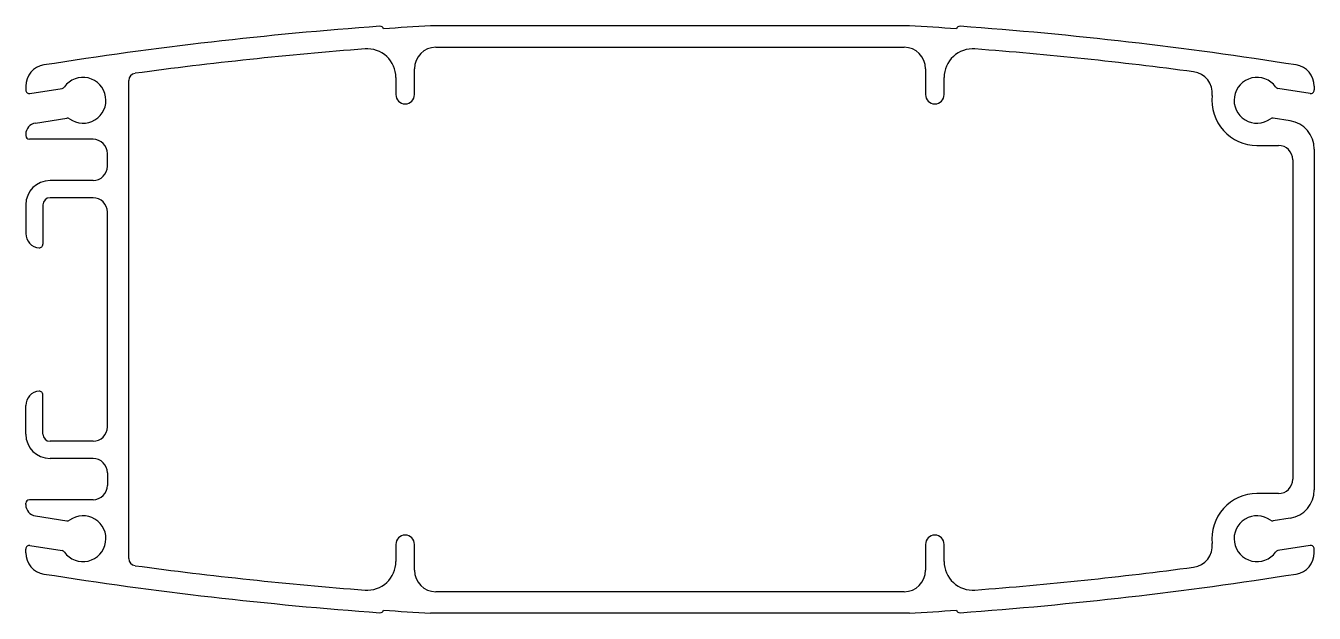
# Model space of a CAD drawing. Extents: x 3343.5 to 3433.5, y 356.3 to 397.3.
import ezdxf

# ---------------------------------------------------------------- set-up
doc = ezdxf.new("R2010")
doc.units = 0
doc.layers.get('0').update_dxf_attribs({"linetype": 'CONTINUOUS'})

msp = doc.modelspace()

# ---------------------------------------------------------------- linework, layer by layer
for p, q in [((3405.269, 397.338), (3371.829, 397.338)), ((3372.199, 395.838), (3404.899, 395.838)), ((3370.699, 392.538), (3370.699, 394.338)), ((3406.399, 394.338), (3406.399, 392.538)), ((3350.749, 360.152), (3350.749, 393.524)), ((3369.399, 393.728), (3369.399, 392.538)), ((3407.699, 392.538), (3407.699, 393.728)), ((3343.549, 393.12), (3343.549, 392.86)), ((3343.838, 392.613), (3346.084, 392.969)), ((3433.26, 392.613), (3431.013, 392.969)), ((3433.549, 393.12), (3433.549, 392.86)), ((3344.224, 390.548), (3346.413, 390.895)), ((3431.862, 390.709), (3430.685, 390.895)), ((3343.549, 389.758), (3343.549, 389.669)), ((3348.249, 389.419), (3343.799, 389.419)), ((3429.549, 388.988), (3431.049, 388.988)), ((3349.249, 387.538), (3349.249, 388.419)), ((3432.049, 387.988), (3432.049, 365.688)), ((3433.549, 388.733), (3433.549, 364.943)), ((3348.249, 386.538), (3345.249, 386.538)), ((3348.249, 385.338), (3345.249, 385.338)), ((3343.549, 384.838), (3343.549, 382.838)), ((3344.749, 384.838), (3344.749, 382.09)), ((3349.249, 369.338), (3349.249, 384.338)), ((3343.549, 368.838), (3343.549, 370.838)), ((3344.749, 368.838), (3344.749, 371.586)), ((3348.249, 368.338), (3345.249, 368.338)), ((3348.249, 367.138), (3345.249, 367.138)), ((3349.249, 366.138), (3349.249, 365.257)), ((3431.049, 364.688), (3429.549, 364.688)), ((3343.549, 363.918), (3343.549, 364.007)), ((3348.249, 364.257), (3343.799, 364.257)), ((3344.224, 363.128), (3346.413, 362.781)), ((3431.862, 362.967), (3430.685, 362.781)), ((3343.838, 361.063), (3346.084, 360.707)), ((3369.399, 361.138), (3369.399, 359.948)), ((3370.699, 359.338), (3370.699, 361.138)), ((3406.399, 361.138), (3406.399, 359.338)), ((3407.699, 359.948), (3407.699, 361.138)), ((3433.26, 361.063), (3431.013, 360.707)), ((3343.549, 360.556), (3343.549, 360.816)), ((3433.549, 360.556), (3433.549, 360.816)), ((3404.899, 357.838), (3372.199, 357.838)), ((3405.269, 356.338), (3371.829, 356.338))]:
    msp.add_line(p, q)
for centre, radius, start, end in [((3388.549, 118.038), 280, 94.15105, 98.98604), ((3368.299, 397.054), 0.25, 15.66292, 94.15105), ((3388.549, 118.038), 279.8, 93.42581, 94.10088), ((3388.549, 118.038), 279.8, 85.89912, 86.57419), ((3408.799, 397.054), 0.25, 85.84895, 164.33708), ((3388.549, 118.038), 280, 81.01396, 85.84895), ((3388.549, 118.038), 278.5, 94.38695, 97.71078), ((3367.399, 393.728), 2, 0, 94.38695), ((3372.199, 394.338), 1.5, 90, 180), ((3404.899, 394.338), 1.5, 0, 90), ((3409.699, 393.728), 2, 85.61305, 180), ((3388.549, 118.038), 278.5, 82.45383, 85.61305), ((3345.049, 393.12), 1.5, 98.98604, 180), ((3432.049, 393.12), 1.5, 0, 81.01396), ((3347.549, 392.138), 1.6, 233.64425, 144.35575), ((3351.249, 393.524), 0.5, 97.71078, 180), ((3424.926, 392.639), 1.5, 353.81484, 82.45383), ((3429.549, 392.138), 1.6, 35.64425, 306.35575), ((3343.799, 392.86), 0.25, 180, 279), ((3346.045, 393.216), 0.25, 279, 324.35575), ((3370.049, 392.538), 0.65, 180, 360), ((3407.049, 392.538), 0.65, 180, 360), ((3429.549, 392.138), 3.15, 173.81484, 270), ((3431.052, 393.216), 0.25, 215.64425, 261), ((3433.299, 392.86), 0.25, 261, 0), ((3346.452, 390.648), 0.25, 53.64425, 99), ((3430.645, 390.648), 0.25, 81, 126.35575), ((3431.549, 388.733), 2, 0, 81), ((3344.349, 389.758), 0.8, 99, 180), ((3343.799, 389.669), 0.25, 180, 270), ((3348.249, 388.419), 1, 0, 90), ((3431.049, 387.988), 1, 0, 90), ((3348.249, 387.538), 1, 270, 0), ((3345.249, 384.838), 1.7, 90, 180), ((3345.249, 384.838), 0.5, 90, 180), ((3348.249, 384.338), 1, 0, 90), ((3344.549, 382.838), 1, 180, 266.17745), ((3344.499, 382.09), 0.25, 266.17745, 0), ((3344.549, 370.838), 1, 93.82255, 180), ((3344.499, 371.586), 0.25, 0, 93.82255), ((3348.249, 369.338), 1, 270, 0), ((3345.249, 368.838), 1.7, 180, 270), ((3345.249, 368.838), 0.5, 180, 270), ((3348.249, 366.138), 1, 0, 90), ((3431.049, 365.688), 1, 270, 0), ((3348.249, 365.257), 1, 270, 0), ((3429.549, 361.538), 3.15, 90, 186.18516), ((3431.549, 364.943), 2, 279, 0), ((3343.799, 364.007), 0.25, 90, 180), ((3344.349, 363.918), 0.8, 180, 261), ((3347.549, 361.538), 1.6, 215.64425, 126.35575), ((3346.452, 363.028), 0.25, 261, 306.35575), ((3429.549, 361.538), 1.6, 53.64425, 324.35575), ((3430.645, 363.028), 0.25, 233.64425, 279), ((3343.799, 360.816), 0.25, 81, 180), ((3370.049, 361.138), 0.65, 0, 180), ((3407.049, 361.138), 0.65, 0, 180), ((3424.926, 361.037), 1.5, 277.54617, 6.18516), ((3433.299, 360.816), 0.25, 0, 99), ((3345.049, 360.556), 1.5, 180, 261.01396), ((3346.045, 360.46), 0.25, 35.64425, 81), ((3351.249, 360.152), 0.5, 180, 262.28922), ((3431.052, 360.46), 0.25, 99, 144.35575), ((3432.049, 360.556), 1.5, 278.98604, 360), ((3388.549, 635.638), 278.5, 262.28922, 265.61305), ((3367.399, 359.948), 2, 265.61305, 360), ((3372.199, 359.338), 1.5, 180, 270), ((3404.899, 359.338), 1.5, 270, 360), ((3409.699, 359.948), 2, 180, 274.38695), ((3388.549, 635.638), 278.5, 274.38695, 277.54617), ((3388.549, 635.638), 280, 261.01396, 265.84895), ((3388.549, 635.638), 280, 274.15105, 278.98604), ((3368.299, 356.622), 0.25, 265.84895, 344.33708), ((3388.549, 635.638), 279.8, 265.89912, 266.57419), ((3388.549, 635.638), 279.8, 273.42581, 274.10088), ((3408.799, 356.622), 0.25, 195.66292, 274.15105)]:
    msp.add_arc(centre, radius, start, end)

doc.saveas('drawing.dxf')
